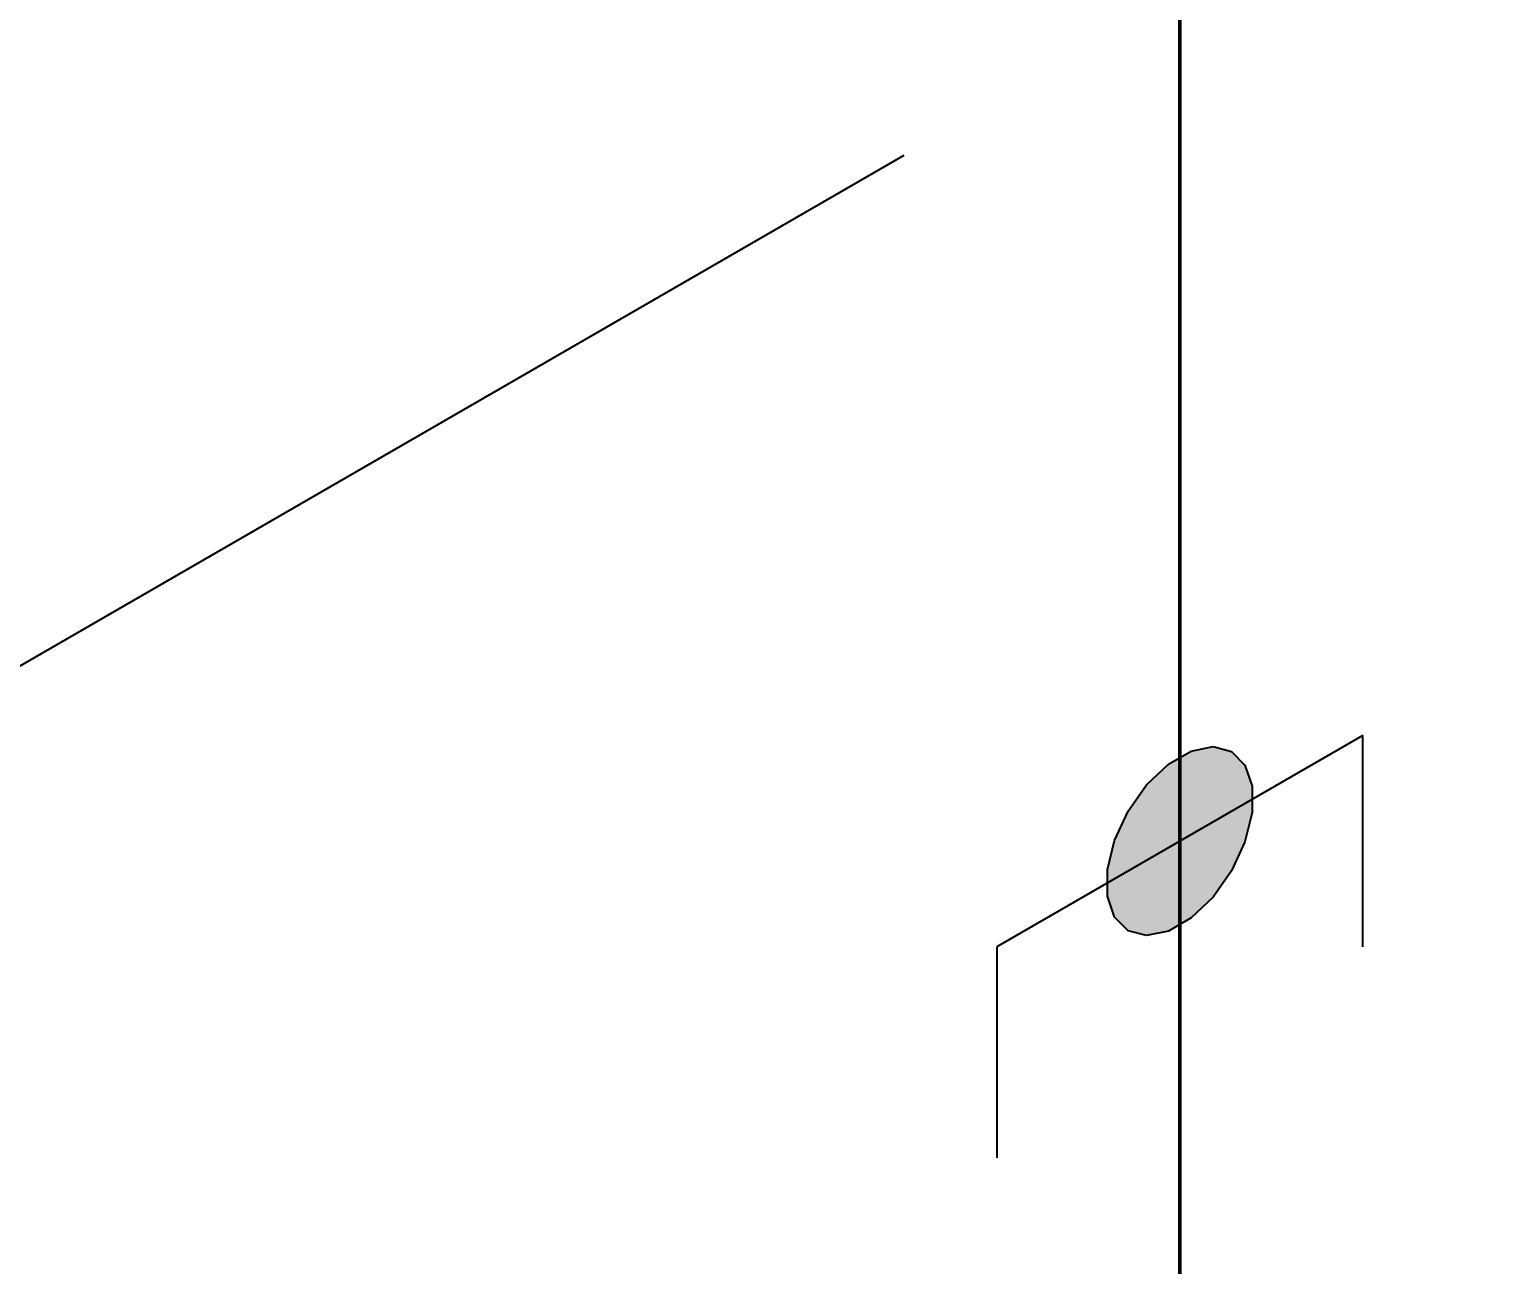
# Model space of a CAD drawing. Header units: millimetres. Extents: x 0 to 594, y 0 to 420.
# Drawn here: x 273.4 to 284, y 118.8 to 127.75 of the extents above; entities that cross this region are included whole.
import ezdxf

# ---------------------------------------------------------------- set-up
doc = ezdxf.new("R2010")
doc.units = ezdxf.units.MM
doc.header["$LTSCALE"] = 0.25
doc.layers.add('용접', color=1, linetype='Continuous')
doc.layers.add('치수', color=1, linetype='Continuous')
doc.layers.add('파이프 작은 보어', color=30, linetype='Continuous', lineweight=50)
doc.styles.add('AdskIsoMetric', font='arial.ttf', dxfattribs={"width": 0.8, "height": 2.5})
doc.styles.add('AdskIsoMetric-30', font='arial.ttf', dxfattribs={"width": 0.8, "height": 2.5})
doc.styles.add('AdskIsoMetric30', font='arial.ttf', dxfattribs={"width": 0.8, "oblique": 30, "height": 2.5})
doc.dimstyles.new('AdskIsoMetric', dxfattribs={"dimtxt": 2.5, "dimasz": 2.5, "dimexe": 1, "dimexo": 2, "dimgap": 0.8, "dimtad": 1, "dimdec": 0, "dimrnd": 1, "dimzin": 0, "dimdsep": 46, "dimtxsty": 'AdskIsoMetric', "dimcen": 0, "dimclrt": 7, "dimadec": 0, "dimazin": 0, "dimtfac": 1, "dimtdec": 0, "dimtmove": 1, "dimatfit": 3, "dimfxl": 0, "dimfrac": 2, "dimtolj": 1, "dimtzin": 0, "dimarcsym": 0})

# ---------------------------------------------------------------- blocks, each defined once
blk = doc.blocks.new('*D93')
at = {"layer": 'Defpoints', "color": 0}
for p in [(294.733, 135.493), (281.742, 127.993), (281.742, 77.137)]:
    blk.add_point(p, dxfattribs=at)
at = {"layer": '치수', "color": 0, "lineweight": -2}
for p, q in [((283.742, 129.148), (295.733, 136.07)), ((294.733, 87.137), (294.733, 132.993)), ((283.742, 78.291), (295.733, 85.214))]:
    blk.add_line(p, q, dxfattribs=at)
at = {"layer": '치수', "color": 0}
for points in [[(294.316, 132.993), (295.149, 132.993), (294.733, 135.493)], [(294.316, 87.137), (295.149, 87.137), (294.733, 84.637)]]:
    blk.add_solid(points, dxfattribs=at)
at = {"layer": '치수', "color": 7, "insert": (292.466, 108.756), "char_height": 2.5, "attachment_point": 5, "rotation": 90, "style": 'AdskIsoMetric-30'}
blk.add_mtext('\\A1;328', dxfattribs=at)
blk = doc.blocks.new('*D95')
at = {"layer": 'Defpoints', "color": 0}
for p in [(253.05, 144.559), (281.742, 127.993), (268.752, 120.493)]:
    blk.add_point(p, dxfattribs=at)
at = {"layer": '치수', "color": 0, "lineweight": -2}
for p, q in [((251.05, 143.404), (239.059, 136.482)), ((242.224, 135.809), (266.587, 121.743)), ((279.742, 126.838), (267.752, 119.916))]:
    blk.add_line(p, q, dxfattribs=at)
at = {"layer": '치수', "color": 0}
for points in [[(242.433, 136.17), (242.016, 135.448), (240.059, 137.059)], [(266.795, 122.104), (266.379, 121.382), (268.752, 120.493)]]:
    blk.add_solid(points, dxfattribs=at)
at = {"layer": '치수', "color": 7, "insert": (260.411, 127.925), "char_height": 2.5, "attachment_point": 5, "rotation": 330, "style": 'AdskIsoMetric30'}
blk.add_mtext('\\A1;359', dxfattribs=at)
blk = doc.blocks.new('티-2-Iso2DSkew0')
at = {"color": 0, "linetype": 'ByBlock', "lineweight": -2, "extrusion": (-0.707107, -0.408248, 0.57735)}
for p, q in [((0, 0), (0, 6.124)), ((0, 0), (-5.303, 3.062)), ((0, -6.124), (0, 0))]:
    blk.add_line(p, q, dxfattribs=at)
blk = doc.blocks.new('SocketWeld-1-IsoRight')
blk.add_hatch(color=256).paths.add_polyline_path([(0.00553, 0.03713), (0.00575, 0.03692), (0.00596, 0.03672), (0.00617, 0.03652), (0.00639, 0.03631), (0.0066, 0.03611), (0.00682, 0.0359), (0.00703, 0.0357), (0.00725, 0.03549), (0.00746, 0.03529), (0.00768, 0.03508), (0.00789, 0.03488), (0.00811, 0.03467), (0.00832, 0.03447), (0.00854, 0.03427), (0.00875, 0.03406), (0.00897, 0.03386), (0.00918, 0.03365), (0.0094, 0.03345), (0.00961, 0.03324), (0.00982, 0.03304), (0.01004, 0.03283), (0.01025, 0.03263), (0.01047, 0.03243), (0.01068, 0.03222), (0.0109, 0.03202), (0.01111, 0.03181), (0.01133, 0.03161), (0.01154, 0.0314), (0.01176, 0.0312), (0.01197, 0.03099), (0.01219, 0.03079), (0.0124, 0.03058), (0.01262, 0.03038), (0.01283, 0.03018), (0.01305, 0.02997), (0.01326, 0.02977), (0.01347, 0.02956), (0.01369, 0.02936), (0.0139, 0.02915), (0.01412, 0.02895), (0.01433, 0.02874), (0.01455, 0.02854), (0.01476, 0.02834), (0.01498, 0.02813), (0.01519, 0.02793), (0.01541, 0.02772), (0.01562, 0.02752), (0.01584, 0.02731), (0.01605, 0.02711), (0.01605, 0.02711), (0.01623, 0.02685), (0.01642, 0.02659), (0.0166, 0.02633), (0.01678, 0.02607), (0.01696, 0.02581), (0.01715, 0.02556), (0.01733, 0.0253), (0.01751, 0.02504), (0.01769, 0.02478), (0.01788, 0.02452), (0.01806, 0.02426), (0.01824, 0.024), (0.01843, 0.02375), (0.01861, 0.02349), (0.01879, 0.02323), (0.01897, 0.02297), (0.01916, 0.02271), (0.01934, 0.02245), (0.01952, 0.02219), (0.0197, 0.02193), (0.01989, 0.02168), (0.02007, 0.02142), (0.02025, 0.02116), (0.02043, 0.0209), (0.02062, 0.02064), (0.0208, 0.02038), (0.02098, 0.02012), (0.02116, 0.01987), (0.02135, 0.01961), (0.02153, 0.01935), (0.02171, 0.01909), (0.0219, 0.01883), (0.02208, 0.01857), (0.02226, 0.01831), (0.02244, 0.01806), (0.02263, 0.0178), (0.02281, 0.01754), (0.02299, 0.01728), (0.02317, 0.01702), (0.02336, 0.01676), (0.02354, 0.0165), (0.02372, 0.01624), (0.0239, 0.01599), (0.02409, 0.01573), (0.02427, 0.01547), (0.02445, 0.01521), (0.02463, 0.01495), (0.02482, 0.01469), (0.025, 0.01443), (0.025, 0.01443), (0.02513, 0.01415), (0.02527, 0.01386), (0.0254, 0.01357), (0.02553, 0.01328), (0.02566, 0.013), (0.0258, 0.01271), (0.02593, 0.01242), (0.02606, 0.01213), (0.02619, 0.01185), (0.02633, 0.01156), (0.02646, 0.01127), (0.02659, 0.01098), (0.02672, 0.0107), (0.02686, 0.01041), (0.02699, 0.01012), (0.02712, 0.00983), (0.02726, 0.00955), (0.02739, 0.00926), (0.02752, 0.00897), (0.02765, 0.00868), (0.02779, 0.0084), (0.02792, 0.00811), (0.02805, 0.00782), (0.02818, 0.00753), (0.02832, 0.00725), (0.02845, 0.00696), (0.02858, 0.00667), (0.02872, 0.00638), (0.02885, 0.0061), (0.02898, 0.00581), (0.02911, 0.00552), (0.02925, 0.00523), (0.02938, 0.00495), (0.02951, 0.00466), (0.02964, 0.00437), (0.02978, 0.00408), (0.02991, 0.0038), (0.03004, 0.00351), (0.03017, 0.00322), (0.03031, 0.00293), (0.03044, 0.00265), (0.03057, 0.00236), (0.03071, 0.00207), (0.03084, 0.00178), (0.03097, 0.0015), (0.0311, 0.00121), (0.03124, 0.00092), (0.03137, 0.00063), (0.0315, 0.00035), (0.0315, 0.00035), (0.03157, 0.00006), (0.03164, -0.00023), (0.03171, -0.00052), (0.03178, -0.00081), (0.03185, -0.00109), (0.03192, -0.00138), (0.03199, -0.00167), (0.03206, -0.00196), (0.03213, -0.00225), (0.0322, -0.00254), (0.03227, -0.00282), (0.03234, -0.00311), (0.03241, -0.0034), (0.03248, -0.00369), (0.03255, -0.00398), (0.03262, -0.00426), (0.03269, -0.00455), (0.03276, -0.00484), (0.03283, -0.00513), (0.0329, -0.00542), (0.03297, -0.00571), (0.03304, -0.00599), (0.03311, -0.00628), (0.03318, -0.00657), (0.03325, -0.00686), (0.03332, -0.00715), (0.03339, -0.00743), (0.03346, -0.00772), (0.03352, -0.00801), (0.03359, -0.0083), (0.03366, -0.00859), (0.03373, -0.00888), (0.0338, -0.00916), (0.03387, -0.00945), (0.03394, -0.00974), (0.03401, -0.01003), (0.03408, -0.01032), (0.03415, -0.0106), (0.03422, -0.01089), (0.03429, -0.01118), (0.03436, -0.01147), (0.03443, -0.01176), (0.0345, -0.01205), (0.03457, -0.01233), (0.03464, -0.01262), (0.03471, -0.01291), (0.03478, -0.0132), (0.03485, -0.01349), (0.03492, -0.01377), (0.03492, -0.01377), (0.03492, -0.01404), (0.03492, -0.0143), (0.03492, -0.01456), (0.03492, -0.01482), (0.03492, -0.01508), (0.03492, -0.01534), (0.03492, -0.0156), (0.03492, -0.01586), (0.03492, -0.01612), (0.03492, -0.01638), (0.03492, -0.01664), (0.03492, -0.0169), (0.03492, -0.01716), (0.03492, -0.01742), (0.03492, -0.01768), (0.03492, -0.01795), (0.03492, -0.01821), (0.03492, -0.01847), (0.03492, -0.01873), (0.03492, -0.01899), (0.03492, -0.01925), (0.03492, -0.01951), (0.03492, -0.01977), (0.03492, -0.02003), (0.03492, -0.02029), (0.03492, -0.02055), (0.03492, -0.02081), (0.03492, -0.02107), (0.03492, -0.02133), (0.03492, -0.02159), (0.03492, -0.02186), (0.03492, -0.02212), (0.03492, -0.02238), (0.03492, -0.02264), (0.03492, -0.0229), (0.03492, -0.02316), (0.03492, -0.02342), (0.03492, -0.02368), (0.03492, -0.02394), (0.03492, -0.0242), (0.03492, -0.02446), (0.03492, -0.02472), (0.03492, -0.02498), (0.03492, -0.02524), (0.03492, -0.0255), (0.03492, -0.02577), (0.03492, -0.02603), (0.03492, -0.02629), (0.03492, -0.02655), (0.03492, -0.02655), (0.03485, -0.02676), (0.03478, -0.02696), (0.03471, -0.02717), (0.03464, -0.02738), (0.03457, -0.02759), (0.0345, -0.02779), (0.03443, -0.028), (0.03436, -0.02821), (0.03429, -0.02842), (0.03422, -0.02862), (0.03415, -0.02883), (0.03408, -0.02904), (0.03401, -0.02925), (0.03394, -0.02945), (0.03387, -0.02966), (0.0338, -0.02987), (0.03373, -0.03008), (0.03366, -0.03028), (0.03359, -0.03049), (0.03352, -0.0307), (0.03346, -0.03091), (0.03339, -0.03112), (0.03332, -0.03132), (0.03325, -0.03153), (0.03318, -0.03174), (0.03311, -0.03195), (0.03304, -0.03215), (0.03297, -0.03236), (0.0329, -0.03257), (0.03283, -0.03278), (0.03276, -0.03298), (0.03269, -0.03319), (0.03262, -0.0334), (0.03255, -0.03361), (0.03248, -0.03381), (0.03241, -0.03402), (0.03234, -0.03423), (0.03227, -0.03444), (0.0322, -0.03465), (0.03213, -0.03485), (0.03206, -0.03506), (0.03199, -0.03527), (0.03192, -0.03548), (0.03185, -0.03568), (0.03178, -0.03589), (0.03171, -0.0361), (0.03164, -0.03631), (0.03157, -0.03651), (0.0315, -0.03672), (0.0315, -0.03672), (0.03137, -0.03686), (0.03124, -0.03699), (0.0311, -0.03712), (0.03097, -0.03726), (0.03084, -0.03739), (0.03071, -0.03753), (0.03057, -0.03766), (0.03044, -0.0378), (0.03031, -0.03793), (0.03017, -0.03806), (0.03004, -0.0382), (0.02991, -0.03833), (0.02978, -0.03847), (0.02964, -0.0386), (0.02951, -0.03874), (0.02938, -0.03887), (0.02925, -0.039), (0.02911, -0.03914), (0.02898, -0.03927), (0.02885, -0.03941), (0.02872, -0.03954), (0.02858, -0.03968), (0.02845, -0.03981), (0.02832, -0.03994), (0.02818, -0.04008), (0.02805, -0.04021), (0.02792, -0.04035), (0.02779, -0.04048), (0.02765, -0.04062), (0.02752, -0.04075), (0.02739, -0.04088), (0.02726, -0.04102), (0.02712, -0.04115), (0.02699, -0.04129), (0.02686, -0.04142), (0.02672, -0.04156), (0.02659, -0.04169), (0.02646, -0.04182), (0.02633, -0.04196), (0.02619, -0.04209), (0.02606, -0.04223), (0.02593, -0.04236), (0.0258, -0.0425), (0.02566, -0.04263), (0.02553, -0.04276), (0.0254, -0.0429), (0.02527, -0.04303), (0.02513, -0.04317), (0.025, -0.0433), (0.025, -0.0433), (0.02482, -0.04335), (0.02463, -0.0434), (0.02445, -0.04344), (0.02427, -0.04349), (0.02409, -0.04354), (0.0239, -0.04359), (0.02372, -0.04364), (0.02354, -0.04368), (0.02336, -0.04373), (0.02317, -0.04378), (0.02299, -0.04383), (0.02281, -0.04387), (0.02263, -0.04392), (0.02244, -0.04397), (0.02226, -0.04402), (0.02208, -0.04407), (0.0219, -0.04411), (0.02171, -0.04416), (0.02153, -0.04421), (0.02135, -0.04426), (0.02116, -0.0443), (0.02098, -0.04435), (0.0208, -0.0444), (0.02062, -0.04445), (0.02043, -0.0445), (0.02025, -0.04454), (0.02007, -0.04459), (0.01989, -0.04464), (0.0197, -0.04469), (0.01952, -0.04473), (0.01934, -0.04478), (0.01916, -0.04483), (0.01897, -0.04488), (0.01879, -0.04493), (0.01861, -0.04497), (0.01843, -0.04502), (0.01824, -0.04507), (0.01806, -0.04512), (0.01788, -0.04516), (0.01769, -0.04521), (0.01751, -0.04526), (0.01733, -0.04531), (0.01715, -0.04536), (0.01696, -0.0454), (0.01678, -0.04545), (0.0166, -0.0455), (0.01642, -0.04555), (0.01623, -0.04559), (0.01605, -0.04564), (0.01605, -0.04564), (0.01584, -0.0456), (0.01562, -0.04556), (0.01541, -0.04551), (0.01519, -0.04547), (0.01498, -0.04543), (0.01476, -0.04538), (0.01455, -0.04534), (0.01433, -0.04529), (0.01412, -0.04525), (0.0139, -0.04521), (0.01369, -0.04516), (0.01347, -0.04512), (0.01326, -0.04508), (0.01305, -0.04503), (0.01283, -0.04499), (0.01262, -0.04495), (0.0124, -0.0449), (0.01219, -0.04486), (0.01197, -0.04482), (0.01176, -0.04477), (0.01154, -0.04473), (0.01133, -0.04469), (0.01111, -0.04464), (0.0109, -0.0446), (0.01068, -0.04456), (0.01047, -0.04451), (0.01025, -0.04447), (0.01004, -0.04443), (0.00982, -0.04438), (0.00961, -0.04434), (0.0094, -0.0443), (0.00918, -0.04425), (0.00897, -0.04421), (0.00875, -0.04417), (0.00854, -0.04412), (0.00832, -0.04408), (0.00811, -0.04404), (0.00789, -0.04399), (0.00768, -0.04395), (0.00746, -0.04391), (0.00725, -0.04386), (0.00703, -0.04382), (0.00682, -0.04378), (0.0066, -0.04373), (0.00639, -0.04369), (0.00617, -0.04365), (0.00596, -0.0436), (0.00575, -0.04356), (0.00553, -0.04352), (0.00553, -0.04352), (0.00531, -0.04339), (0.00508, -0.04325), (0.00485, -0.04312), (0.00463, -0.04299), (0.0044, -0.04286), (0.00418, -0.04273), (0.00395, -0.0426), (0.00372, -0.04247), (0.0035, -0.04234), (0.00327, -0.04221), (0.00305, -0.04208), (0.00282, -0.04195), (0.0026, -0.04182), (0.00237, -0.04169), (0.00214, -0.04156), (0.00192, -0.04143), (0.00169, -0.0413), (0.00147, -0.04117), (0.00124, -0.04104), (0.00102, -0.04091), (0.00079, -0.04078), (0.00056, -0.04065), (0.00034, -0.04052), (0.00011, -0.04039), (-0.00011, -0.04026), (-0.00034, -0.04013), (-0.00056, -0.04), (-0.00079, -0.03987), (-0.00102, -0.03974), (-0.00124, -0.03961), (-0.00147, -0.03948), (-0.00169, -0.03934), (-0.00192, -0.03921), (-0.00214, -0.03908), (-0.00237, -0.03895), (-0.0026, -0.03882), (-0.00282, -0.03869), (-0.00305, -0.03856), (-0.00327, -0.03843), (-0.0035, -0.0383), (-0.00372, -0.03817), (-0.00395, -0.03804), (-0.00418, -0.03791), (-0.0044, -0.03778), (-0.00463, -0.03765), (-0.00485, -0.03752), (-0.00508, -0.03739), (-0.00531, -0.03726), (-0.00553, -0.03713), (-0.00553, -0.03713), (-0.00575, -0.03692), (-0.00596, -0.03672), (-0.00617, -0.03652), (-0.00639, -0.03631), (-0.0066, -0.03611), (-0.00682, -0.0359), (-0.00703, -0.0357), (-0.00725, -0.03549), (-0.00746, -0.03529), (-0.00768, -0.03508), (-0.00789, -0.03488), (-0.00811, -0.03467), (-0.00832, -0.03447), (-0.00854, -0.03427), (-0.00875, -0.03406), (-0.00897, -0.03386), (-0.00918, -0.03365), (-0.0094, -0.03345), (-0.00961, -0.03324), (-0.00982, -0.03304), (-0.01004, -0.03283), (-0.01025, -0.03263), (-0.01047, -0.03243), (-0.01068, -0.03222), (-0.0109, -0.03202), (-0.01111, -0.03181), (-0.01133, -0.03161), (-0.01154, -0.0314), (-0.01176, -0.0312), (-0.01197, -0.03099), (-0.01219, -0.03079), (-0.0124, -0.03058), (-0.01262, -0.03038), (-0.01283, -0.03018), (-0.01305, -0.02997), (-0.01326, -0.02977), (-0.01347, -0.02956), (-0.01369, -0.02936), (-0.0139, -0.02915), (-0.01412, -0.02895), (-0.01433, -0.02874), (-0.01455, -0.02854), (-0.01476, -0.02834), (-0.01498, -0.02813), (-0.01519, -0.02793), (-0.01541, -0.02772), (-0.01562, -0.02752), (-0.01584, -0.02731), (-0.01605, -0.02711), (-0.01605, -0.02711), (-0.01623, -0.02685), (-0.01642, -0.02659), (-0.0166, -0.02633), (-0.01678, -0.02607), (-0.01696, -0.02581), (-0.01715, -0.02556), (-0.01733, -0.0253), (-0.01751, -0.02504), (-0.01769, -0.02478), (-0.01788, -0.02452), (-0.01806, -0.02426), (-0.01824, -0.024), (-0.01843, -0.02375), (-0.01861, -0.02349), (-0.01879, -0.02323), (-0.01897, -0.02297), (-0.01916, -0.02271), (-0.01934, -0.02245), (-0.01952, -0.02219), (-0.0197, -0.02193), (-0.01989, -0.02168), (-0.02007, -0.02142), (-0.02025, -0.02116), (-0.02043, -0.0209), (-0.02062, -0.02064), (-0.0208, -0.02038), (-0.02098, -0.02012), (-0.02116, -0.01987), (-0.02135, -0.01961), (-0.02153, -0.01935), (-0.02171, -0.01909), (-0.0219, -0.01883), (-0.02208, -0.01857), (-0.02226, -0.01831), (-0.02244, -0.01806), (-0.02263, -0.0178), (-0.02281, -0.01754), (-0.02299, -0.01728), (-0.02317, -0.01702), (-0.02336, -0.01676), (-0.02354, -0.0165), (-0.02372, -0.01624), (-0.0239, -0.01599), (-0.02409, -0.01573), (-0.02427, -0.01547), (-0.02445, -0.01521), (-0.02463, -0.01495), (-0.02482, -0.01469), (-0.025, -0.01443), (-0.025, -0.01443), (-0.02513, -0.01415), (-0.02527, -0.01386), (-0.0254, -0.01357), (-0.02553, -0.01328), (-0.02566, -0.013), (-0.0258, -0.01271), (-0.02593, -0.01242), (-0.02606, -0.01213), (-0.02619, -0.01185), (-0.02633, -0.01156), (-0.02646, -0.01127), (-0.02659, -0.01098), (-0.02672, -0.0107), (-0.02686, -0.01041), (-0.02699, -0.01012), (-0.02712, -0.00983), (-0.02726, -0.00955), (-0.02739, -0.00926), (-0.02752, -0.00897), (-0.02765, -0.00868), (-0.02779, -0.0084), (-0.02792, -0.00811), (-0.02805, -0.00782), (-0.02818, -0.00753), (-0.02832, -0.00725), (-0.02845, -0.00696), (-0.02858, -0.00667), (-0.02872, -0.00638), (-0.02885, -0.0061), (-0.02898, -0.00581), (-0.02911, -0.00552), (-0.02925, -0.00523), (-0.02938, -0.00495), (-0.02951, -0.00466), (-0.02964, -0.00437), (-0.02978, -0.00408), (-0.02991, -0.0038), (-0.03004, -0.00351), (-0.03017, -0.00322), (-0.03031, -0.00293), (-0.03044, -0.00265), (-0.03057, -0.00236), (-0.03071, -0.00207), (-0.03084, -0.00178), (-0.03097, -0.0015), (-0.0311, -0.00121), (-0.03124, -0.00092), (-0.03137, -0.00063), (-0.0315, -0.00035), (-0.0315, -0.00035), (-0.03157, -0.00006), (-0.03164, 0.00023), (-0.03171, 0.00052), (-0.03178, 0.00081), (-0.03185, 0.00109), (-0.03192, 0.00138), (-0.03199, 0.00167), (-0.03206, 0.00196), (-0.03213, 0.00225), (-0.0322, 0.00254), (-0.03227, 0.00282), (-0.03234, 0.00311), (-0.03241, 0.0034), (-0.03248, 0.00369), (-0.03255, 0.00398), (-0.03262, 0.00426), (-0.03269, 0.00455), (-0.03276, 0.00484), (-0.03283, 0.00513), (-0.0329, 0.00542), (-0.03297, 0.00571), (-0.03304, 0.00599), (-0.03311, 0.00628), (-0.03318, 0.00657), (-0.03325, 0.00686), (-0.03332, 0.00715), (-0.03339, 0.00743), (-0.03346, 0.00772), (-0.03352, 0.00801), (-0.03359, 0.0083), (-0.03366, 0.00859), (-0.03373, 0.00888), (-0.0338, 0.00916), (-0.03387, 0.00945), (-0.03394, 0.00974), (-0.03401, 0.01003), (-0.03408, 0.01032), (-0.03415, 0.0106), (-0.03422, 0.01089), (-0.03429, 0.01118), (-0.03436, 0.01147), (-0.03443, 0.01176), (-0.0345, 0.01205), (-0.03457, 0.01233), (-0.03464, 0.01262), (-0.03471, 0.01291), (-0.03478, 0.0132), (-0.03485, 0.01349), (-0.03492, 0.01377), (-0.03492, 0.01377), (-0.03492, 0.01404), (-0.03492, 0.0143), (-0.03492, 0.01456), (-0.03492, 0.01482), (-0.03492, 0.01508), (-0.03492, 0.01534), (-0.03492, 0.0156), (-0.03492, 0.01586), (-0.03492, 0.01612), (-0.03492, 0.01638), (-0.03492, 0.01664), (-0.03492, 0.0169), (-0.03492, 0.01716), (-0.03492, 0.01742), (-0.03492, 0.01768), (-0.03492, 0.01795), (-0.03492, 0.01821), (-0.03492, 0.01847), (-0.03492, 0.01873), (-0.03492, 0.01899), (-0.03492, 0.01925), (-0.03492, 0.01951), (-0.03492, 0.01977), (-0.03492, 0.02003), (-0.03492, 0.02029), (-0.03492, 0.02055), (-0.03492, 0.02081), (-0.03492, 0.02107), (-0.03492, 0.02133), (-0.03492, 0.02159), (-0.03492, 0.02186), (-0.03492, 0.02212), (-0.03492, 0.02238), (-0.03492, 0.02264), (-0.03492, 0.0229), (-0.03492, 0.02316), (-0.03492, 0.02342), (-0.03492, 0.02368), (-0.03492, 0.02394), (-0.03492, 0.0242), (-0.03492, 0.02446), (-0.03492, 0.02472), (-0.03492, 0.02498), (-0.03492, 0.02524), (-0.03492, 0.0255), (-0.03492, 0.02577), (-0.03492, 0.02603), (-0.03492, 0.02629), (-0.03492, 0.02655), (-0.03492, 0.02655), (-0.03485, 0.02676), (-0.03478, 0.02696), (-0.03471, 0.02717), (-0.03464, 0.02738), (-0.03457, 0.02759), (-0.0345, 0.02779), (-0.03443, 0.028), (-0.03436, 0.02821), (-0.03429, 0.02842), (-0.03422, 0.02862), (-0.03415, 0.02883), (-0.03408, 0.02904), (-0.03401, 0.02925), (-0.03394, 0.02945), (-0.03387, 0.02966), (-0.0338, 0.02987), (-0.03373, 0.03008), (-0.03366, 0.03028), (-0.03359, 0.03049), (-0.03352, 0.0307), (-0.03346, 0.03091), (-0.03339, 0.03112), (-0.03332, 0.03132), (-0.03325, 0.03153), (-0.03318, 0.03174), (-0.03311, 0.03195), (-0.03304, 0.03215), (-0.03297, 0.03236), (-0.0329, 0.03257), (-0.03283, 0.03278), (-0.03276, 0.03298), (-0.03269, 0.03319), (-0.03262, 0.0334), (-0.03255, 0.03361), (-0.03248, 0.03381), (-0.03241, 0.03402), (-0.03234, 0.03423), (-0.03227, 0.03444), (-0.0322, 0.03465), (-0.03213, 0.03485), (-0.03206, 0.03506), (-0.03199, 0.03527), (-0.03192, 0.03548), (-0.03185, 0.03568), (-0.03178, 0.03589), (-0.03171, 0.0361), (-0.03164, 0.03631), (-0.03157, 0.03651), (-0.0315, 0.03672), (-0.0315, 0.03672), (-0.03137, 0.03686), (-0.03124, 0.03699), (-0.0311, 0.03712), (-0.03097, 0.03726), (-0.03084, 0.03739), (-0.03071, 0.03753), (-0.03057, 0.03766), (-0.03044, 0.0378), (-0.03031, 0.03793), (-0.03017, 0.03806), (-0.03004, 0.0382), (-0.02991, 0.03833), (-0.02978, 0.03847), (-0.02964, 0.0386), (-0.02951, 0.03874), (-0.02938, 0.03887), (-0.02925, 0.039), (-0.02911, 0.03914), (-0.02898, 0.03927), (-0.02885, 0.03941), (-0.02872, 0.03954), (-0.02858, 0.03968), (-0.02845, 0.03981), (-0.02832, 0.03994), (-0.02818, 0.04008), (-0.02805, 0.04021), (-0.02792, 0.04035), (-0.02779, 0.04048), (-0.02765, 0.04062), (-0.02752, 0.04075), (-0.02739, 0.04088), (-0.02726, 0.04102), (-0.02712, 0.04115), (-0.02699, 0.04129), (-0.02686, 0.04142), (-0.02672, 0.04156), (-0.02659, 0.04169), (-0.02646, 0.04182), (-0.02633, 0.04196), (-0.02619, 0.04209), (-0.02606, 0.04223), (-0.02593, 0.04236), (-0.0258, 0.0425), (-0.02566, 0.04263), (-0.02553, 0.04276), (-0.0254, 0.0429), (-0.02527, 0.04303), (-0.02513, 0.04317), (-0.025, 0.0433), (-0.025, 0.0433), (-0.02482, 0.04335), (-0.02463, 0.0434), (-0.02445, 0.04344), (-0.02427, 0.04349), (-0.02409, 0.04354), (-0.0239, 0.04359), (-0.02372, 0.04364), (-0.02354, 0.04368), (-0.02336, 0.04373), (-0.02317, 0.04378), (-0.02299, 0.04383), (-0.02281, 0.04387), (-0.02263, 0.04392), (-0.02244, 0.04397), (-0.02226, 0.04402), (-0.02208, 0.04407), (-0.0219, 0.04411), (-0.02171, 0.04416), (-0.02153, 0.04421), (-0.02135, 0.04426), (-0.02116, 0.0443), (-0.02098, 0.04435), (-0.0208, 0.0444), (-0.02062, 0.04445), (-0.02043, 0.0445), (-0.02025, 0.04454), (-0.02007, 0.04459), (-0.01989, 0.04464), (-0.0197, 0.04469), (-0.01952, 0.04473), (-0.01934, 0.04478), (-0.01916, 0.04483), (-0.01897, 0.04488), (-0.01879, 0.04493), (-0.01861, 0.04497), (-0.01843, 0.04502), (-0.01824, 0.04507), (-0.01806, 0.04512), (-0.01788, 0.04516), (-0.01769, 0.04521), (-0.01751, 0.04526), (-0.01733, 0.04531), (-0.01715, 0.04536), (-0.01696, 0.0454), (-0.01678, 0.04545), (-0.0166, 0.0455), (-0.01642, 0.04555), (-0.01623, 0.04559), (-0.01605, 0.04564), (-0.01605, 0.04564), (-0.01584, 0.0456), (-0.01562, 0.04556), (-0.01541, 0.04551), (-0.01519, 0.04547), (-0.01498, 0.04543), (-0.01476, 0.04538), (-0.01455, 0.04534), (-0.01433, 0.04529), (-0.01412, 0.04525), (-0.0139, 0.04521), (-0.01369, 0.04516), (-0.01347, 0.04512), (-0.01326, 0.04508), (-0.01305, 0.04503), (-0.01283, 0.04499), (-0.01262, 0.04495), (-0.0124, 0.0449), (-0.01219, 0.04486), (-0.01197, 0.04482), (-0.01176, 0.04477), (-0.01154, 0.04473), (-0.01133, 0.04469), (-0.01111, 0.04464), (-0.0109, 0.0446), (-0.01068, 0.04456), (-0.01047, 0.04451), (-0.01025, 0.04447), (-0.01004, 0.04443), (-0.00982, 0.04438), (-0.00961, 0.04434), (-0.0094, 0.0443), (-0.00918, 0.04425), (-0.00897, 0.04421), (-0.00875, 0.04417), (-0.00854, 0.04412), (-0.00832, 0.04408), (-0.00811, 0.04404), (-0.00789, 0.04399), (-0.00768, 0.04395), (-0.00746, 0.04391), (-0.00725, 0.04386), (-0.00703, 0.04382), (-0.00682, 0.04378), (-0.0066, 0.04373), (-0.00639, 0.04369), (-0.00617, 0.04365), (-0.00596, 0.0436), (-0.00575, 0.04356), (-0.00553, 0.04352), (-0.00553, 0.04352), (-0.00531, 0.04339), (-0.00508, 0.04325), (-0.00485, 0.04312), (-0.00463, 0.04299), (-0.0044, 0.04286), (-0.00418, 0.04273), (-0.00395, 0.0426), (-0.00372, 0.04247), (-0.0035, 0.04234), (-0.00327, 0.04221), (-0.00305, 0.04208), (-0.00282, 0.04195), (-0.0026, 0.04182), (-0.00237, 0.04169), (-0.00214, 0.04156), (-0.00192, 0.04143), (-0.00169, 0.0413), (-0.00147, 0.04117), (-0.00124, 0.04104), (-0.00102, 0.04091), (-0.00079, 0.04078), (-0.00056, 0.04065), (-0.00034, 0.04052), (-0.00011, 0.04039), (0.00011, 0.04026), (0.00034, 0.04013), (0.00056, 0.04), (0.00079, 0.03987), (0.00102, 0.03974), (0.00124, 0.03961), (0.00147, 0.03948), (0.00169, 0.03934), (0.00192, 0.03921), (0.00214, 0.03908), (0.00237, 0.03895), (0.0026, 0.03882), (0.00282, 0.03869), (0.00305, 0.03856), (0.00327, 0.03843), (0.0035, 0.0383), (0.00372, 0.03817), (0.00395, 0.03804), (0.00418, 0.03791), (0.0044, 0.03778), (0.00463, 0.03765), (0.00485, 0.03752), (0.00508, 0.03739), (0.00531, 0.03726)], flags=0)
at = {"color": 0, "linetype": 'ByBlock', "lineweight": -2, "extrusion": (0.707107, 0.408248, -0.57735)}
for p, q in [((0, 0.10206), (-0.08839, 0.15309)), ((0, -0.10206), (0, 0.10206)), ((-0.0315, 0.03672), (-0.025, 0.0433)), ((-0.025, 0.0433), (-0.01605, 0.04564)), ((-0.01605, 0.04564), (-0.00553, 0.04352)), ((-0.00553, 0.04352), (0.00553, 0.03713)), ((-0.03492, 0.02655), (-0.0315, 0.03672)), ((0.00553, 0.03713), (0.01605, 0.02711)), ((-0.03492, 0.01377), (-0.03492, 0.02655)), ((0.01605, 0.02711), (0.025, 0.01443)), ((0.025, 0.01443), (0.0315, 0.00035)), ((-0.0315, -0.00035), (-0.03492, 0.01377)), ((0.0315, 0.00035), (0.03492, -0.01377)), ((-0.025, -0.01443), (-0.0315, -0.00035)), ((0.03492, -0.01377), (0.03492, -0.02655)), ((-0.01605, -0.02711), (-0.025, -0.01443)), ((-0.00553, -0.03713), (-0.01605, -0.02711)), ((0.03492, -0.02655), (0.0315, -0.03672)), ((0.00553, -0.04352), (-0.00553, -0.03713)), ((0.0315, -0.03672), (0.025, -0.0433)), ((0.01605, -0.04564), (0.00553, -0.04352)), ((0.025, -0.0433), (0.01605, -0.04564)), ((-0.08839, -0.05103), (0, -0.10206))]:
    blk.add_line(p, q, dxfattribs=at)

msp = doc.modelspace()

# ---------------------------------------------------------------- linework, layer by layer
at = {"layer": '파이프 작은 보어'}
msp.add_lwpolyline([(281.7424, 110.2196), (281.7424, 121.8694)], dxfattribs=at)

# ---------------------------------------------------------------- block references
at = {"layer": '용접', "xscale": 15, "yscale": 15, "zscale": 15, "rotation": 120.0000000000551}
msp.add_blockref('SocketWeld-1-IsoRight', (281.7424, 121.8694), dxfattribs=at)
at = {"layer": '파이프 작은 보어'}
msp.add_blockref('티-2-Iso2DSkew0', (281.7424, 127.9931), dxfattribs=at)

# ---------------------------------------------------------------- dimensions: what is measured, and where the dimension line sits
at = {"layer": '치수'}
for base, p1, angle, text, override, picture, middle in [((268.752, 120.4931), (253.0497, 144.5589), 330, '359', {"dimtad": 0, "dimlfac": 10.84936, "dimtxsty": 'AdskIsoMetric30', "dimse1": 0, "dimse2": 0, "dimsd1": 0, "dimsd2": 0, "dimtmove": 1}, '*D95', (260.4115, 127.9254)), ((294.7328, 135.4931), (281.7424, 77.1367), 90, '328', {"dimtad": 0, "dimlfac": 6.452191, "dimtxsty": 'AdskIsoMetric-30', "dimse1": 0, "dimse2": 0, "dimsd1": 0, "dimsd2": 0, "dimtmove": 1}, '*D93', (292.4656, 108.756))]:
    dim = msp.add_linear_dim(base=base, p1=p1, p2=(281.7424, 127.9931), angle=angle, text=text, dimstyle='AdskIsoMetric', override=override, dxfattribs=at)
    dim.commit()
    dim.dimension.update_dxf_attribs({"geometry": picture, "text_midpoint": middle, "dimtype": 160})

doc.saveas('drawing.dxf')
